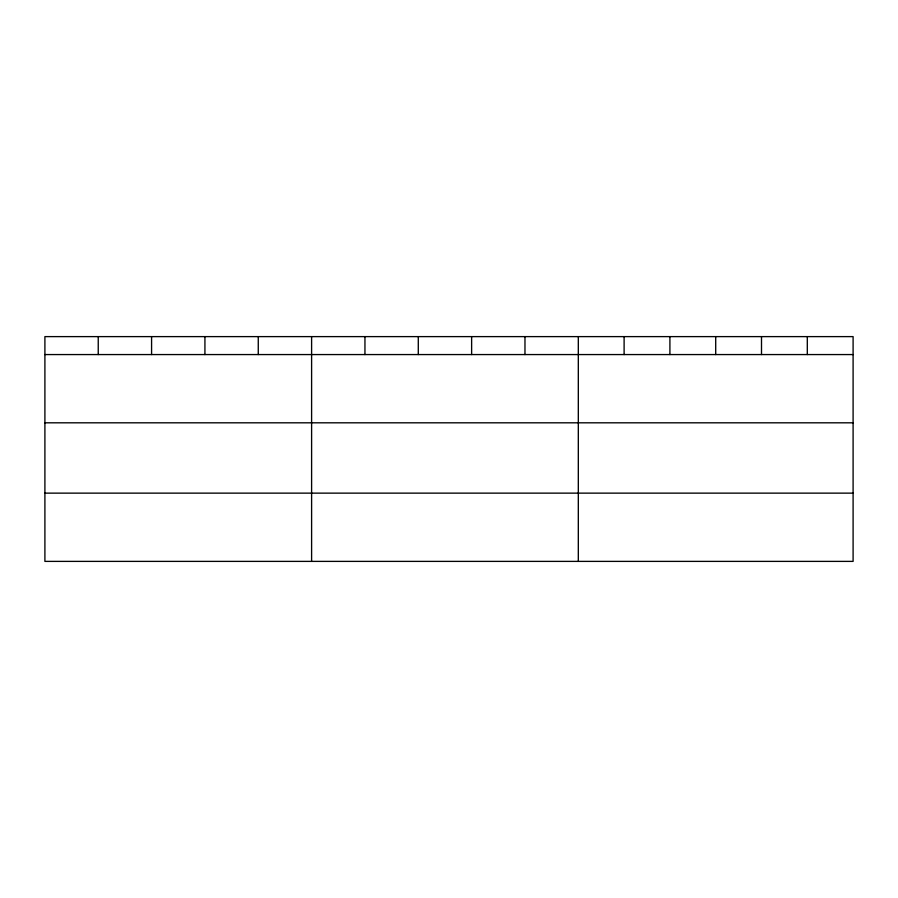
<?xml version="1.0" encoding="UTF-8"?>
<svg xmlns="http://www.w3.org/2000/svg" width="898" height="898" viewBox="0 0 898 898"><rect width="100%" height="100%" fill="white"/><g stroke="black" fill="none" stroke-linecap="round" stroke-linejoin="round"><path stroke-width="1.35" d="M853.1 354.564L853.1 561.385L44.9 561.385L44.9 336.615L853.1 336.615L853.1 354.564L44.9 354.564M44.9 422.812L853.1 422.812M44.9 493.137L853.1 493.137M807.302 336.615L807.302 354.564M761.504 336.615L761.504 354.564M715.706 336.615L715.706 354.564M669.908 336.615L669.908 354.564M624.11 336.615L624.11 354.564M578.312 336.615L578.312 561.385M524.971 336.615L524.971 354.564M471.63 336.615L471.63 354.564M418.288 336.615L418.288 354.564M364.947 336.615L364.947 354.564M311.606 336.615L311.606 561.385M258.265 336.615L258.265 354.564M204.924 336.615L204.924 354.564M151.582 336.615L151.582 354.564M98.241 336.615L98.241 354.564"/></g></svg>
